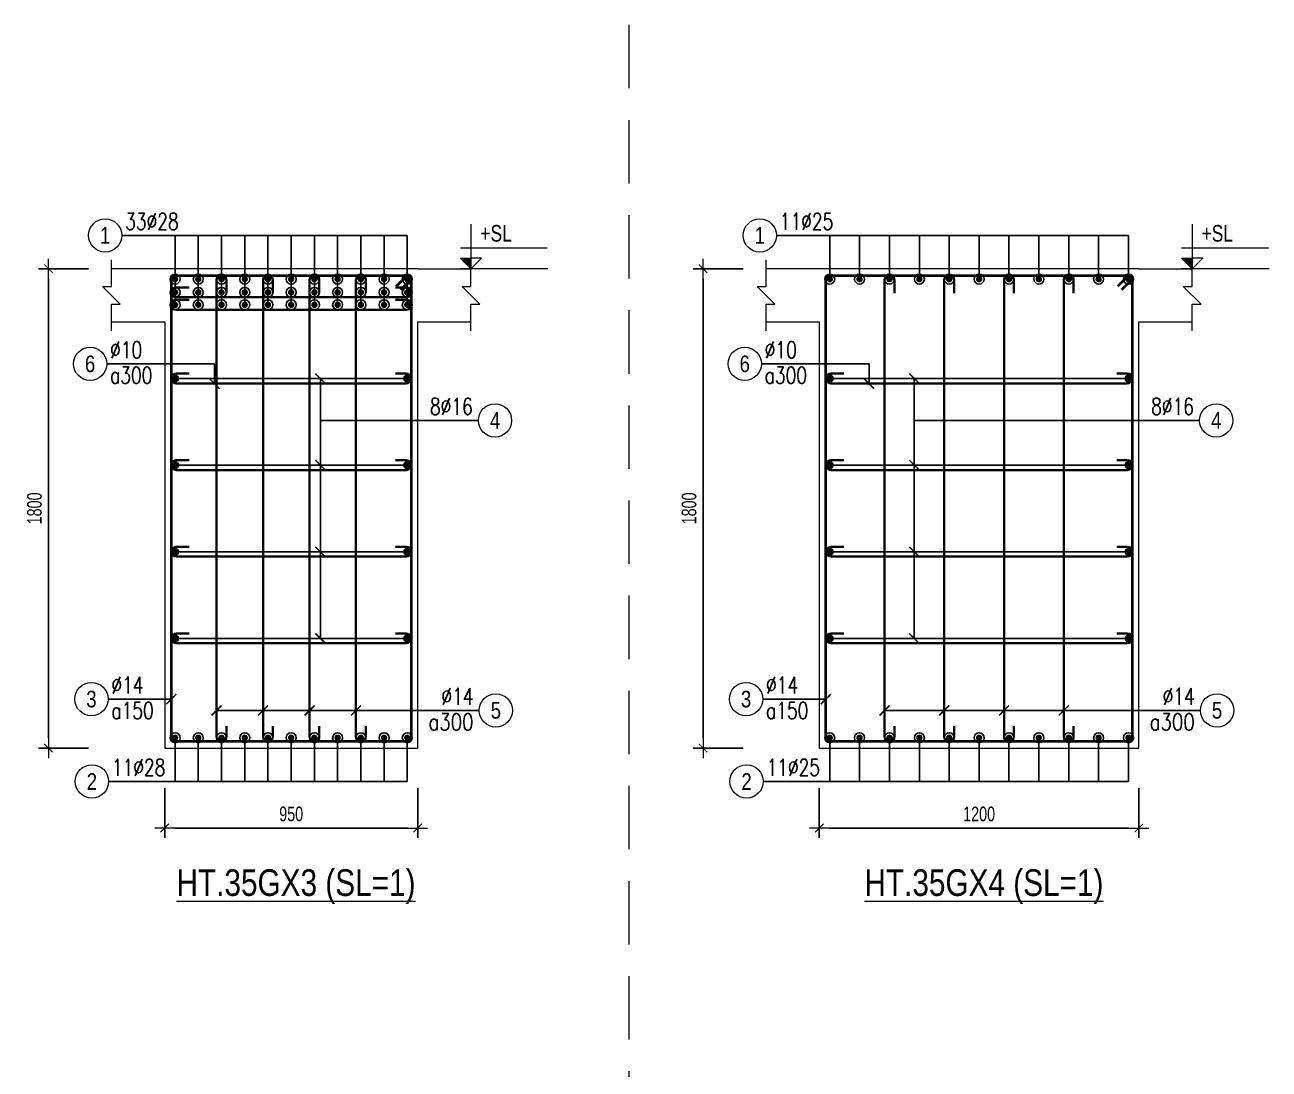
# Model space of a CAD drawing. Header units: millimetres. Extents: x 225489 to 327520, y -235866 to -221866.
# Drawn here: x 288859 to 293531, y -225787 to -221866 of the extents above; entities that cross this region are included whole.
import ezdxf
from ezdxf.enums import TextEntityAlignment as Align

# ---------------------------------------------------------------- set-up
doc = ezdxf.new("R2010")
doc.units = ezdxf.units.MM
doc.header["$PDMODE"] = 3
doc.linetypes.add('HIDDEN2', pattern=[4.7625, 3.175, -1.5875])
doc.layers.get('0').update_dxf_attribs({"lineweight": 20})
doc.layers.get('Defpoints').update_dxf_attribs({"color": 151, "lineweight": 9})
for name, color, linetype, lineweight in [('NDC_S_ANNO', 7, 'Continuous', 20), ('NDC_S_CONTINUOUS', 3, 'Continuous', 20), ('NDC_S_DIM', 1, 'Continuous', 15), ('NDC_S_HIDDEN', 8, 'HIDDEN2', 13), ('NDC_S_REBAR', 4, 'Continuous', 35), ('NDC_S_STIRRUP', 4, 'Continuous', 40), ('NDC_S_TEXT SYMBOL', 7, 'Continuous', 20), ('NDC_S_THIN LINE', 8, 'Continuous', 9), ('NDC_S_VN TEXT', 7, 'Continuous', 20)]:
    doc.layers.add(name, color=color, linetype=linetype, lineweight=lineweight)
doc.styles.add('ARIAL', font='arial.ttf', dxfattribs={"width": 0.8})
doc.styles.add('NDC_ANNO', font='', dxfattribs={"width": 0.8})
doc.styles.add('NDC_DIM', font='', dxfattribs={"width": 0.75})
doc.styles.add('NDC_EN TXT', font='romans.shx', dxfattribs={"width": 0.8})
doc.styles.get('NDC_ANNO').set_extended_font_data('Dotum')
doc.styles.get('NDC_DIM').set_extended_font_data('Dotum')
doc.dimstyles.new('NDC_dim_25', dxfattribs={"dimscale": 25, "dimtxt": 2.2, "dimasz": 1.5, "dimexe": 1.5, "dimexo": 2.5, "dimgap": 1, "dimtad": 1, "dimdec": 0, "dimzin": 0, "dimdsep": 46, "dimtxsty": 'NDC_DIM', "dimblk": 'DIMMARK', "dimcen": 0.09, "dimdle": 1.2, "dimclrd": 1, "dimclre": 1, "dimclrt": 3, "dimadec": 0, "dimazin": 0, "dimtfac": 1, "dimtdec": 0, "dimtix": 1, "dimtofl": 0, "dimtmove": 0, "dimatfit": 3, "dimfxl": 6, "dimfxlon": 1, "dimtolj": 1, "dimtzin": 0, "dimarcsym": 0})

# ---------------------------------------------------------------- blocks, each defined once
blk = doc.blocks.new('DIMMARK')
at = {"layer": 'NDC_S_DIM', "color": 1}
blk.add_line((-1.5, 0), (1, 0), dxfattribs=at)
at = {"layer": 'NDC_S_DIM', "color": 2, "const_width": 0.1}
blk.add_lwpolyline([(-0.42, -0.42), (0.42, 0.42)], dxfattribs=at)
blk = doc.blocks.new('kata_block_THEP')
at = {"layer": 'NDC_S_REBAR', "color": 0}
for p, q in [((-0.5, 0), (0.5, 0)), ((-0.35, 0.35), (0.35, -0.35)), ((0.35, 0.35), (-0.35, -0.35)), ((0, 0.5), (0, -0.5))]:
    blk.add_line(p, q, dxfattribs=at)
at = {"layer": 'NDC_S_REBAR', "color": 0, "const_width": 0.0833}
blk.add_lwpolyline([(-0.5, 0, 1), (0.5, 0, 1), (-0.5, 0, 1)], format="xyb", dxfattribs=at)
blk = doc.blocks.new('kata_block_TD')
at = {"color": 6, "linetype": 'ByBlock', "lineweight": -2, "style": 'ARIAL', "width": 0.8}
blk.add_attdef('SECTDET2', text='', height=5, dxfattribs=at).set_placement((0, 7.97), align=Align.CENTER)
at = {"color": 0, "linetype": 'ByBlock', "lineweight": -2, "style": 'ARIAL', "width": 0.8}
blk.add_attdef('SECTDET1', text='', height=5, dxfattribs=at).set_placement((0, 1.47), align=Align.CENTER)
at = {"color": 3, "lineweight": 25, "style": 'ARIAL', "width": 0.8}
blk.add_attdef('SSCALE', text='', height=2.5, dxfattribs=at).set_placement((0, -4), align=Align.CENTER)
blk = doc.blocks.new('kata_block_CT')
at = {"layer": 'NDC_S_ANNO'}
blk.add_hatch(color=3, dxfattribs=at).paths.add_polyline_path([(0, 1.6), (-1.61, 1.6), (0, 0)])
at = {"layer": 'NDC_S_ANNO', "ltscale": 50}
h = blk.add_hatch(dxfattribs=at)
h.set_pattern_fill('ANSI31', color=256, scale=1.406, style=0)
h.paths.add_polyline_path([(0, 1.6), (0, 0), (1.61, 1.6)])
for p, q in [((-1.59, 3.14), (11.47, 3.14)), ((11.56, 0), (-1.64, 0))]:
    blk.add_line(p, q, dxfattribs=at)
for points in [[(0, 6.69), (0, 0)], [(0, 0), (-1.61, 1.6), (0, 1.6)], [(0, 0), (1.61, 1.6), (0, 1.6)]]:
    blk.add_lwpolyline(points, dxfattribs=at)
at = {"layer": 'NDC_S_ANNO', "color": 8, "ltscale": 50}
blk.add_lwpolyline([(0, 0), (-1.61, 1.6), (0, 1.6)], dxfattribs=at)
at = {"layer": 'NDC_S_TEXT SYMBOL', "color": 3, "style": 'NDC_ANNO', "width": 0.8}
blk.add_attdef('CT', (1.41, 4.07), '', height=2.5, dxfattribs=at)
blk = doc.blocks.new('*D260')
at = {"layer": 'Defpoints', "color": 0, "transparency": 16777216}
for p in [(289383.6, -224581.5), (290333.6, -224581.5), (290333.6, -224881.5)]:
    blk.add_point(p, dxfattribs=at)
at = {"layer": 'NDC_S_DIM', "color": 1, "lineweight": -2, "transparency": 16777216}
for p, q in [((289383.6, -224731.5), (289383.6, -224919)), ((290333.6, -224731.5), (290333.6, -224919)), ((289421.1, -224881.5), (290296.1, -224881.5))]:
    blk.add_line(p, q, dxfattribs=at)
at = {"layer": 'NDC_S_DIM', "color": 1, "lineweight": -2, "transparency": 16777216, "xscale": 37.5, "yscale": 37.5, "zscale": 37.5, "rotation": 180}
blk.add_blockref('DIMMARK', (289383.6, -224881.5), dxfattribs=at)
at = {"layer": 'NDC_S_DIM', "color": 1, "lineweight": -2, "transparency": 16777216, "xscale": 37.5, "yscale": 37.5, "zscale": 37.5}
blk.add_blockref('DIMMARK', (290333.6, -224881.5), dxfattribs=at)
at = {"layer": 'NDC_S_DIM', "color": 3, "transparency": 16777216, "insert": (289858.6, -224829), "char_height": 55, "attachment_point": 5, "style": 'NDC_DIM'}
blk.add_mtext('\\A1;950', dxfattribs=at)
blk = doc.blocks.new('*D261')
at = {"layer": 'Defpoints', "color": 0, "transparency": 16777216}
for p in [(289453.2, -222781.5), (288947.2, -224581.5), (289453.2, -224581.5)]:
    blk.add_point(p, dxfattribs=at)
at = {"layer": 'NDC_S_DIM', "color": 1, "lineweight": -2, "transparency": 16777216}
for p, q in [((289097.2, -222781.5), (288909.7, -222781.5)), ((288947.2, -222819), (288947.2, -224544)), ((289097.2, -224581.5), (288909.7, -224581.5))]:
    blk.add_line(p, q, dxfattribs=at)
at = {"layer": 'NDC_S_DIM', "color": 1, "lineweight": -2, "transparency": 16777216, "xscale": 37.5, "yscale": 37.5, "zscale": 37.5}
for p, rotation in [((288947.2, -222781.5), 90), ((288947.2, -224581.5), 270)]:
    blk.add_blockref('DIMMARK', p, dxfattribs=dict(at, rotation=rotation))
at = {"layer": 'NDC_S_DIM', "color": 3, "transparency": 16777216, "insert": (288894.7, -223681.5), "char_height": 55, "attachment_point": 5, "rotation": 90, "style": 'NDC_DIM'}
blk.add_mtext('\\A1;1800', dxfattribs=at)
blk = doc.blocks.new('*U11')
blk.add_circle((-2.5, 0), 2.5)
at = {"layer": 'NDC_S_VN TEXT', "color": 3, "style": 'NDC_EN TXT', "width": 0.75}
blk.add_attdef('DK1', (0.5, 0.85), '', height=2.5, dxfattribs=at)
at = {"layer": 'NDC_S_VN TEXT', "color": 7, "style": 'ARIAL', "width": 0.8}
blk.add_attdef('SH2', text='', height=2.5, dxfattribs=at).set_placement((-2.5, 0), align=Align.MIDDLE)
blk = doc.blocks.new('*U12')
blk.add_circle((-2.5, 0), 2.5)
at = {"layer": 'NDC_S_VN TEXT', "color": 3, "style": 'NDC_EN TXT', "width": 0.75}
for tag, p in [('DK1', (0.5, 0.85)), ('KC1', (0.5, -2.97))]:
    blk.add_attdef(tag, p, '', height=2.5, dxfattribs=at)
at = {"layer": 'NDC_S_VN TEXT', "color": 7, "style": 'ARIAL', "width": 0.8}
blk.add_attdef('SH2', text='', height=2.5, dxfattribs=at).set_placement((-2.5, 0), align=Align.MIDDLE)
blk = doc.blocks.new('*U10')
blk.add_circle((2.5, 0), 2.5)
at = {"layer": 'NDC_S_VN TEXT', "color": 3, "style": 'NDC_EN TXT', "width": 0.75}
blk.add_attdef('DK2', text='', height=2.5, dxfattribs=at).set_placement((-0.85, 0.85), align=Align.RIGHT)
at = {"layer": 'NDC_S_VN TEXT', "color": 7, "style": 'ARIAL', "width": 0.8}
blk.add_attdef('SH3', text='', height=2.5, dxfattribs=at).set_placement((2.5, 0), align=Align.MIDDLE)
blk = doc.blocks.new('*U15')
blk.add_circle((2.5, 0), 2.5)
at = {"layer": 'NDC_S_VN TEXT', "color": 3, "style": 'NDC_EN TXT'}
for tag, width, p in [('DK2', 0.75, (-0.85, 0.85)), ('KC2', 0.8, (-0.85, -2.97))]:
    blk.add_attdef(tag, text='', height=2.5, dxfattribs=dict(at, width=width)).set_placement(p, align=Align.RIGHT)
at = {"layer": 'NDC_S_VN TEXT', "color": 7, "style": 'ARIAL', "width": 0.8}
blk.add_attdef('SH3', text='', height=2.5, dxfattribs=at).set_placement((2.5, 0), align=Align.MIDDLE)
blk = doc.blocks.new('*D262')
at = {"layer": 'Defpoints', "color": 0, "transparency": 16777216}
for p in [(291841.8, -224581.5), (293041.8, -224581.5), (293041.8, -224881.5)]:
    blk.add_point(p, dxfattribs=at)
at = {"layer": 'NDC_S_DIM', "color": 1, "lineweight": -2, "transparency": 16777216}
for p, q in [((291841.8, -224731.5), (291841.8, -224919)), ((293041.8, -224731.5), (293041.8, -224919)), ((291879.3, -224881.5), (293004.3, -224881.5))]:
    blk.add_line(p, q, dxfattribs=at)
at = {"layer": 'NDC_S_DIM', "color": 1, "lineweight": -2, "transparency": 16777216, "xscale": 37.5, "yscale": 37.5, "zscale": 37.5, "rotation": 180}
blk.add_blockref('DIMMARK', (291841.8, -224881.5), dxfattribs=at)
at = {"layer": 'NDC_S_DIM', "color": 1, "lineweight": -2, "transparency": 16777216, "xscale": 37.5, "yscale": 37.5, "zscale": 37.5}
blk.add_blockref('DIMMARK', (293041.8, -224881.5), dxfattribs=at)
at = {"layer": 'NDC_S_DIM', "color": 3, "transparency": 16777216, "insert": (292441.8, -224829), "char_height": 55, "attachment_point": 5, "style": 'NDC_DIM'}
blk.add_mtext('\\A1;1200', dxfattribs=at)
blk = doc.blocks.new('*D263')
at = {"layer": 'Defpoints', "color": 0, "transparency": 16777216}
for p in [(291911.4, -222781.5), (291405.4, -224581.5), (291911.4, -224581.5)]:
    blk.add_point(p, dxfattribs=at)
at = {"layer": 'NDC_S_DIM', "color": 1, "lineweight": -2, "transparency": 16777216}
for p, q in [((291555.4, -222781.5), (291367.9, -222781.5)), ((291405.4, -222819), (291405.4, -224544)), ((291555.4, -224581.5), (291367.9, -224581.5))]:
    blk.add_line(p, q, dxfattribs=at)
at = {"layer": 'NDC_S_DIM', "color": 1, "lineweight": -2, "transparency": 16777216, "xscale": 37.5, "yscale": 37.5, "zscale": 37.5}
for p, rotation in [((291405.4, -222781.5), 90), ((291405.4, -224581.5), 270)]:
    blk.add_blockref('DIMMARK', p, dxfattribs=dict(at, rotation=rotation))
at = {"layer": 'NDC_S_DIM', "color": 3, "transparency": 16777216, "insert": (291352.9, -223681.5), "char_height": 55, "attachment_point": 5, "rotation": 90, "style": 'NDC_DIM'}
blk.add_mtext('\\A1;1800', dxfattribs=at)

msp = doc.modelspace()

# ---------------------------------------------------------------- linework, layer by layer
at = {"layer": 'NDC_S_CONTINUOUS'}
for points in [[(290333.6, -222781.5), (290333.6, -222781.5), (289383.6, -222781.5), (289383.6, -222781.5), (289183.6, -222781.5)], [(290333.6, -222781.5), (290533.6, -222781.5)], [(293041.8, -222781.5), (293041.8, -222781.5), (291841.8, -222781.5), (291841.8, -222781.5), (291641.8, -222781.5)], [(293041.8, -222781.5), (293241.8, -222781.5)], [(289183.6, -222981.5), (289383.6, -222981.5), (289383.6, -224581.5), (290333.6, -224581.5), (290333.6, -222981.5)], [(290333.6, -222981.5), (290533.6, -222981.5)], [(291641.8, -222981.5), (291841.8, -222981.5), (291841.8, -224581.5), (293041.8, -224581.5), (293041.8, -222981.5)], [(293041.8, -222981.5), (293241.8, -222981.5)]]:
    msp.add_lwpolyline(points, dxfattribs=at)
at = {"layer": 'NDC_S_HIDDEN', "ltscale": 75}
msp.add_line((291125.9, -221865.9), (291125.9, -235865.9), dxfattribs=at)
at = {"layer": 'NDC_S_REBAR'}
for points in [[(289615.3, -222873.8), (289615.3, -222824.9, 1), (289578.4, -222824.9), (289578.4, -224538.1, 1), (289615.3, -224538.1), (289615.3, -224498.8, -0.414214)], [(289789.7, -222873.8), (289789.7, -222824.9, 1), (289752.8, -222824.9), (289752.8, -224538.1, 1), (289789.7, -224538.1), (289789.7, -224498.8, -0.414214)], [(289964.3, -222873.8), (289964.3, -222824.9, 1), (289927.5, -222824.9), (289927.5, -224538.1, 1), (289964.3, -224538.1), (289964.3, -224498.8, -0.414214)], [(290138.7, -222873.8), (290138.7, -222824.9, 1), (290101.9, -222824.9), (290101.9, -224538.1, 1), (290138.7, -224538.1), (290138.7, -224498.8, -0.414214)], [(292123.5, -222873.8), (292123.5, -222824.9, 1), (292086.6, -222824.9), (292086.6, -224538.1, 1), (292123.5, -224538.1), (292123.5, -224498.8, -0.414214)], [(292347.9, -222873.8), (292347.9, -222824.9, 1), (292311, -222824.9), (292311, -224538.1, 1), (292347.9, -224538.1), (292347.9, -224498.8, -0.414214)], [(292572.3, -222873.8), (292572.3, -222824.9, 1), (292535.4, -222824.9), (292535.4, -224538.1, 1), (292572.3, -224538.1), (292572.3, -224498.8, -0.414214)], [(292796.7, -222873.8), (292796.7, -222824.9, 1), (292759.8, -222824.9), (292759.8, -224538.1, 1), (292796.7, -224538.1), (292796.7, -224498.8, -0.414214)], [(289475.9, -222851.8), (289427, -222851.8, 1), (289427, -222888.6), (290290.1, -222888.6, 1), (290290.1, -222851.8), (290250.9, -222851.8, -0.414214)], [(289475.9, -222898.5), (289427, -222898.5, 1), (289427, -222935.4), (290290.1, -222935.4, 1), (290290.1, -222898.5), (290250.9, -222898.5, -0.414214)], [(289475.9, -223175.1), (289427, -223175.1, 1), (289427, -223212), (290290.1, -223212, 1), (290290.1, -223175.1), (290250.9, -223175.1, -0.414214)], [(291934.1, -223175.1), (291885.2, -223175.1, 1), (291885.2, -223212), (292998.3, -223212, 1), (292998.3, -223175.1), (292959.1, -223175.1, -0.414214)], [(289475.9, -223500.4), (289427, -223500.4, 1), (289427, -223537.3), (290290.1, -223537.3, 1), (290290.1, -223500.4), (290250.9, -223500.4, -0.414214)], [(291934.1, -223500.4), (291885.2, -223500.4, 1), (291885.2, -223537.3), (292998.3, -223537.3, 1), (292998.3, -223500.4), (292959.1, -223500.4, -0.414214)], [(289475.9, -223825.8), (289427, -223825.8, 1), (289427, -223862.6), (290290.1, -223862.6, 1), (290290.1, -223825.8), (290250.9, -223825.8, -0.414214)], [(291934.1, -223825.8), (291885.2, -223825.8, 1), (291885.2, -223862.6), (292998.3, -223862.6, 1), (292998.3, -223825.8), (292959.1, -223825.8, -0.414214)], [(289475.9, -224151.1), (289427, -224151.1, 1), (289427, -224188), (290290.1, -224188, 1), (290290.1, -224151.1), (290250.9, -224151.1, -0.414214)], [(291934.1, -224151.1), (291885.2, -224151.1, 1), (291885.2, -224188), (292998.3, -224188, 1), (292998.3, -224151.1), (292959.1, -224151.1, -0.414214)]]:
    msp.add_lwpolyline(points, format="xyb", dxfattribs=at)
at = {"layer": 'NDC_S_STIRRUP'}
for points in [[(290254.6, -222846.5), (290294.6, -222806.5, -0.414214), (290308.6, -222820.5), (290308.6, -224542.5, -0.414214), (290294.6, -224556.5), (289422.6, -224556.5, -0.414214), (289408.6, -224542.5), (289408.6, -222820.5, -0.414214), (289422.6, -222806.5), (290294.6, -222806.5, -0.414214), (290308.6, -222820.5), (290268.6, -222860.5)], [(292962.8, -222846.5), (293002.8, -222806.5, -0.414214), (293016.8, -222820.5), (293016.8, -224542.5, -0.414214), (293002.8, -224556.5), (291880.8, -224556.5, -0.414214), (291866.8, -224542.5), (291866.8, -222820.5, -0.414214), (291880.8, -222806.5), (293002.8, -222806.5, -0.414214), (293016.8, -222820.5), (292976.8, -222860.5)]]:
    msp.add_lwpolyline(points, format="xyb", dxfattribs=at)
at = {"layer": 'NDC_S_THIN LINE'}
for points in [[(289183.6, -223014.8), (289183.6, -222914.8), (289216.9, -222914.8), (289150.2, -222848.2), (289183.6, -222848.2), (289183.6, -222748.2)], [(290533.6, -223014.8), (290533.6, -222914.8), (290566.9, -222914.8), (290500.2, -222848.2), (290533.6, -222848.2), (290533.6, -222748.2)], [(291641.8, -223014.8), (291641.8, -222914.8), (291675.1, -222914.8), (291608.4, -222848.2), (291641.8, -222848.2), (291641.8, -222748.2)], [(293241.8, -223014.8), (293241.8, -222914.8), (293275.1, -222914.8), (293208.4, -222848.2), (293241.8, -222848.2), (293241.8, -222748.2)]]:
    msp.add_lwpolyline(points, dxfattribs=at)

# ---------------------------------------------------------------- block references
at = {"layer": 'NDC_S_REBAR', "xscale": 22, "yscale": 22, "zscale": 22}
for p in [(289422.6, -222820.5), (289509.8, -222820.5), (289597, -222820.5), (289684.2, -222820.5), (289771.4, -222820.5), (289858.6, -222820.5), (289945.8, -222820.5), (290033, -222820.5), (290120.2, -222820.5), (290207.4, -222820.5), (290294.6, -222820.5), (291880.8, -222820.5), (291993, -222820.5), (292105.2, -222820.5), (292217.4, -222820.5), (292329.6, -222820.5), (292441.8, -222820.5), (292554, -222820.5), (292666.2, -222820.5), (292778.4, -222820.5), (292890.6, -222820.5), (293002.8, -222820.5), (289422.6, -222870.2), (289509.8, -222870.2), (289597, -222870.2), (289684.2, -222870.2), (289771.4, -222870.2), (289858.6, -222870.2), (289945.8, -222870.2), (290033, -222870.2), (290120.2, -222870.2), (290207.4, -222870.2), (290294.6, -222870.2), (289422.6, -222916.9), (289509.8, -222916.9), (289597, -222916.9), (289684.2, -222916.9), (289771.4, -222916.9), (289858.6, -222916.9), (289945.8, -222916.9), (290033, -222916.9), (290120.2, -222916.9), (290207.4, -222916.9), (290294.6, -222916.9), (289422.6, -223193.6), (290294.6, -223193.6), (291880.8, -223193.6), (293002.8, -223193.6), (289422.6, -223518.9), (290294.6, -223518.9), (291880.8, -223518.9), (293002.8, -223518.9), (289422.6, -223844.2), (290294.6, -223844.2), (291880.8, -223844.2), (293002.8, -223844.2), (289422.6, -224169.5), (290294.6, -224169.5), (291880.8, -224169.5), (293002.8, -224169.5), (291880.8, -224542.5), (291993, -224542.5), (292105.2, -224542.5), (292217.4, -224542.5), (292329.6, -224542.5), (292441.8, -224542.5), (292554, -224542.5), (292666.2, -224542.5), (292778.4, -224542.5), (292890.6, -224542.5), (293002.8, -224542.5)]:
    msp.add_blockref('kata_block_THEP', p, dxfattribs=at)
at = {"layer": 'NDC_S_REBAR', "xscale": -22, "yscale": 22, "zscale": 22, "rotation": 180}
for p in [(289422.6, -224542.5), (289509.8, -224542.5), (289597, -224542.5), (289684.2, -224542.5), (289771.4, -224542.5), (289858.6, -224542.5), (289945.8, -224542.5), (290033, -224542.5), (290120.2, -224542.5), (290207.4, -224542.5), (290294.6, -224542.5)]:
    msp.add_blockref('kata_block_THEP', p, dxfattribs=at)
at = {"layer": 'NDC_S_THIN LINE', "xscale": 25, "yscale": 25, "zscale": 25}
for name, p, values in [('*U11', (289222.6, -222656.5), {'SH2': '1', 'DK1': '33%%c28'}), ('*U11', (291680.8, -222656.5), {'SH2': '1', 'DK1': '11%%c25'}), ('*U12', (289166.1, -223138.6), {'SH2': '6', 'DK1': '%%c10', 'KC1': 'a300'}), ('*U12', (291624.3, -223138.6), {'SH2': '6', 'DK1': '%%c10', 'KC1': 'a300'}), ('*U10', (290561.5, -223351.1), {'SH3': '4', 'DK2': '8%%c16'}), ('*U10', (293269.7, -223351.1), {'SH3': '4', 'DK2': '8%%c16'}), ('*U12', (289171.1, -224397.3), {'SH2': '3', 'DK1': '%%c14', 'KC1': 'a150'}), ('*U15', (290564.6, -224440), {'SH3': '5', 'DK2': '%%c14', 'KC2': 'a300'}), ('*U12', (291629.3, -224397.3), {'SH2': '3', 'DK1': '%%c14', 'KC1': 'a150'}), ('*U15', (293272.8, -224440), {'SH3': '5', 'DK2': '%%c14', 'KC2': 'a300'}), ('*U11', (289172.8, -224706.5), {'SH2': '2', 'DK1': '11%%c28'}), ('*U11', (291631, -224706.5), {'SH2': '2', 'DK1': '11%%c25'})]:
    msp.add_blockref(name, p, dxfattribs=at).add_auto_attribs(values)
at = {"layer": 'NDC_S_VN TEXT', "xscale": 25, "yscale": 25, "zscale": 25}
for p in [(290533.6, -222781.5), (293241.8, -222781.5)]:
    msp.add_blockref('kata_block_CT', p, dxfattribs=at).add_auto_attribs({'CT': '+SL'})
at = {"layer": 'NDC_S_VN TEXT'}
ref = msp.add_blockref('kata_block_TD', (289876.7, -225165.9), dxfattribs=dict(at, xscale=20, yscale=20, zscale=20))
ref.add_attrib('SECTDET1', '%%uHT.35GX3 (SL=1)', dxfattribs={"layer": '0', "color": 0, "linetype": 'ByBlock', "lineweight": -2, "height": 100, "style": 'ARIAL', "width": 0.8}).set_placement((289876.7, -225136.5), align=Align.CENTER)
ref = msp.add_blockref('kata_block_TD', (292459.9, -225165.9), dxfattribs=dict(at, xscale=20, yscale=20, zscale=20))
ref.add_attrib('SECTDET1', '%%uHT.35GX4 (SL=1)', dxfattribs={"layer": '0', "color": 0, "linetype": 'ByBlock', "lineweight": -2, "height": 100, "style": 'ARIAL', "width": 0.8}).set_placement((292459.9, -225136.5), align=Align.CENTER)

# ---------------------------------------------------------------- dimensions: what is measured, and where the dimension line sits
at = {"layer": 'NDC_S_DIM'}
for base, p1, p2, picture, middle in [((288947.2, -224581.5), (289453.2, -222781.5), (289453.2, -224581.5), '*D261', (288894.7, -223681.5)), ((291405.4, -224581.5), (291911.4, -222781.5), (291911.4, -224581.5), '*D263', (291352.9, -223681.5))]:
    dim = msp.add_linear_dim(base=base, p1=p1, p2=p2, angle=270, dimstyle='NDC_dim_25', dxfattribs=at)
    dim.commit()
    dim.dimension.update_dxf_attribs({"geometry": picture, "text_midpoint": middle})
for base, p1, p2, picture, middle in [((290333.6, -224881.5), (289383.6, -224581.5), (290333.6, -224581.5), '*D260', (289858.6, -224829)), ((293041.8, -224881.5), (291841.8, -224581.5), (293041.8, -224581.5), '*D262', (292441.8, -224829))]:
    dim = msp.add_linear_dim(base=base, p1=p1, p2=p2, dimstyle='NDC_dim_25', dxfattribs=at)
    dim.commit()
    dim.dimension.update_dxf_attribs({"geometry": picture, "text_midpoint": middle})

# ---------------------------------------------------------------- leaders
at = {"layer": 'NDC_S_THIN LINE'}
for points, override in [([(289422.6, -222820.5), (289422.6, -222656.5), (289222.6, -222656.5)], {"dimldrblk": 'DotBlank'}), ([(290294.6, -222820.5), (290294.6, -222656.5), (289222.6, -222656.5)], {"dimldrblk": 'DotBlank'}), ([(289422.6, -222870.2), (289422.6, -222656.5), (289222.6, -222656.5)], {"dimldrblk": 'DotBlank'}), ([(290294.6, -222870.2), (290294.6, -222656.5), (289222.6, -222656.5)], {"dimldrblk": 'DotBlank'}), ([(289422.6, -222916.9), (289422.6, -222656.5), (289222.6, -222656.5)], {"dimldrblk": 'DotBlank'}), ([(290294.6, -222916.9), (290294.6, -222656.5), (289222.6, -222656.5)], {"dimldrblk": 'DotBlank'}), ([(289509.8, -222820.5), (289509.8, -222656.5), (289309.8, -222656.5)], {"dimldrblk": 'DotBlank'}), ([(289509.8, -222870.2), (289509.8, -222656.5), (289309.8, -222656.5)], {"dimldrblk": 'DotBlank'}), ([(289509.8, -222916.9), (289509.8, -222656.5), (289309.8, -222656.5)], {"dimldrblk": 'DotBlank'}), ([(289597, -222820.5), (289597, -222656.5), (289397, -222656.5)], {"dimldrblk": 'DotBlank'}), ([(289597, -222870.2), (289597, -222656.5), (289397, -222656.5)], {"dimldrblk": 'DotBlank'}), ([(289597, -222916.9), (289597, -222656.5), (289397, -222656.5)], {"dimldrblk": 'DotBlank'}), ([(289684.2, -222820.5), (289684.2, -222656.5), (289484.2, -222656.5)], {"dimldrblk": 'DotBlank'}), ([(289684.2, -222870.2), (289684.2, -222656.5), (289484.2, -222656.5)], {"dimldrblk": 'DotBlank'}), ([(289684.2, -222916.9), (289684.2, -222656.5), (289484.2, -222656.5)], {"dimldrblk": 'DotBlank'}), ([(289771.4, -222820.5), (289771.4, -222656.5), (289571.4, -222656.5)], {"dimldrblk": 'DotBlank'}), ([(289771.4, -222870.2), (289771.4, -222656.5), (289571.4, -222656.5)], {"dimldrblk": 'DotBlank'}), ([(289771.4, -222916.9), (289771.4, -222656.5), (289571.4, -222656.5)], {"dimldrblk": 'DotBlank'}), ([(289858.6, -222820.5), (289858.6, -222656.5), (289658.6, -222656.5)], {"dimldrblk": 'DotBlank'}), ([(289858.6, -222870.2), (289858.6, -222656.5), (289658.6, -222656.5)], {"dimldrblk": 'DotBlank'}), ([(289858.6, -222916.9), (289858.6, -222656.5), (289658.6, -222656.5)], {"dimldrblk": 'DotBlank'}), ([(289945.8, -222820.5), (289945.8, -222656.5), (289745.8, -222656.5)], {"dimldrblk": 'DotBlank'}), ([(289945.8, -222870.2), (289945.8, -222656.5), (289745.8, -222656.5)], {"dimldrblk": 'DotBlank'}), ([(289945.8, -222916.9), (289945.8, -222656.5), (289745.8, -222656.5)], {"dimldrblk": 'DotBlank'}), ([(290033, -222820.5), (290033, -222656.5), (289833, -222656.5)], {"dimldrblk": 'DotBlank'}), ([(290033, -222870.2), (290033, -222656.5), (289833, -222656.5)], {"dimldrblk": 'DotBlank'}), ([(290033, -222916.9), (290033, -222656.5), (289833, -222656.5)], {"dimldrblk": 'DotBlank'}), ([(290120.2, -222820.5), (290120.2, -222656.5), (289920.2, -222656.5)], {"dimldrblk": 'DotBlank'}), ([(290120.2, -222870.2), (290120.2, -222656.5), (289920.2, -222656.5)], {"dimldrblk": 'DotBlank'}), ([(290120.2, -222916.9), (290120.2, -222656.5), (289920.2, -222656.5)], {"dimldrblk": 'DotBlank'}), ([(290207.4, -222820.5), (290207.4, -222656.5), (290007.4, -222656.5)], {"dimldrblk": 'DotBlank'}), ([(290207.4, -222870.2), (290207.4, -222656.5), (290007.4, -222656.5)], {"dimldrblk": 'DotBlank'}), ([(290207.4, -222916.9), (290207.4, -222656.5), (290007.4, -222656.5)], {"dimldrblk": 'DotBlank'}), ([(291880.8, -222820.5), (291880.8, -222656.5), (291680.8, -222656.5)], {"dimldrblk": 'DotBlank'}), ([(293002.8, -222820.5), (293002.8, -222656.5), (291680.8, -222656.5)], {"dimldrblk": 'DotBlank'}), ([(291993, -222820.5), (291993, -222656.5), (291793, -222656.5)], {"dimldrblk": 'DotBlank'}), ([(292105.2, -222820.5), (292105.2, -222656.5), (291905.2, -222656.5)], {"dimldrblk": 'DotBlank'}), ([(292217.4, -222820.5), (292217.4, -222656.5), (292017.4, -222656.5)], {"dimldrblk": 'DotBlank'}), ([(292329.6, -222820.5), (292329.6, -222656.5), (292129.6, -222656.5)], {"dimldrblk": 'DotBlank'}), ([(292441.8, -222820.5), (292441.8, -222656.5), (292241.8, -222656.5)], {"dimldrblk": 'DotBlank'}), ([(292554, -222820.5), (292554, -222656.5), (292354, -222656.5)], {"dimldrblk": 'DotBlank'}), ([(292666.2, -222820.5), (292666.2, -222656.5), (292466.2, -222656.5)], {"dimldrblk": 'DotBlank'}), ([(292778.4, -222820.5), (292778.4, -222656.5), (292578.4, -222656.5)], {"dimldrblk": 'DotBlank'}), ([(292890.6, -222820.5), (292890.6, -222656.5), (292690.6, -222656.5)], {"dimldrblk": 'DotBlank'}), ([(289570.9, -223213.6), (289570.9, -223138.6), (289166.1, -223138.6)], {"dimldrblk": 'ArchTick'}), ([(292029.1, -223213.6), (292029.1, -223138.6), (291624.3, -223138.6)], {"dimldrblk": 'ArchTick'}), ([(289422.6, -223193.6), (290300.6, -223193.6)], {"dimasz": 1, "dimldrblk": 'DotBlank'}), ([(290294.6, -223193.6), (289422.6, -223193.6)], {"dimasz": 1, "dimldrblk": 'DotBlank'}), ([(289968.1, -223193.6), (289968.1, -223351.1), (290561.5, -223351.1)], {"dimldrblk": 'ArchTick'}), ([(291880.8, -223193.6), (293008.8, -223193.6)], {"dimasz": 1, "dimldrblk": 'DotBlank'}), ([(293002.8, -223193.6), (291880.8, -223193.6)], {"dimasz": 1, "dimldrblk": 'DotBlank'}), ([(292198.3, -223193.6), (292198.3, -223351.1), (293269.7, -223351.1)], {"dimldrblk": 'ArchTick'}), ([(289968.1, -223518.9), (289968.1, -223351.1), (290561.5, -223351.1)], {"dimldrblk": 'ArchTick'}), ([(289968.1, -223844.2), (289968.1, -223351.1), (290561.5, -223351.1)], {"dimldrblk": 'ArchTick'}), ([(289968.1, -224169.5), (289968.1, -223351.1), (290561.5, -223351.1)], {"dimldrblk": 'ArchTick'}), ([(292198.3, -223518.9), (292198.3, -223351.1), (293269.7, -223351.1)], {"dimldrblk": 'ArchTick'}), ([(292198.3, -223844.2), (292198.3, -223351.1), (293269.7, -223351.1)], {"dimldrblk": 'ArchTick'}), ([(292198.3, -224169.5), (292198.3, -223351.1), (293269.7, -223351.1)], {"dimldrblk": 'ArchTick'}), ([(289422.6, -223518.9), (290300.6, -223518.9)], {"dimasz": 1, "dimldrblk": 'DotBlank'}), ([(290294.6, -223518.9), (289422.6, -223518.9)], {"dimasz": 1, "dimldrblk": 'DotBlank'}), ([(291880.8, -223518.9), (293008.8, -223518.9)], {"dimasz": 1, "dimldrblk": 'DotBlank'}), ([(293002.8, -223518.9), (291880.8, -223518.9)], {"dimasz": 1, "dimldrblk": 'DotBlank'}), ([(289422.6, -223844.2), (290300.6, -223844.2)], {"dimasz": 1, "dimldrblk": 'DotBlank'}), ([(290294.6, -223844.2), (289422.6, -223844.2)], {"dimasz": 1, "dimldrblk": 'DotBlank'}), ([(291880.8, -223844.2), (293008.8, -223844.2)], {"dimasz": 1, "dimldrblk": 'DotBlank'}), ([(293002.8, -223844.2), (291880.8, -223844.2)], {"dimasz": 1, "dimldrblk": 'DotBlank'}), ([(289422.6, -224169.5), (290300.6, -224169.5)], {"dimasz": 1, "dimldrblk": 'DotBlank'}), ([(290294.6, -224169.5), (289422.6, -224169.5)], {"dimasz": 1, "dimldrblk": 'DotBlank'}), ([(291880.8, -224169.5), (293008.8, -224169.5)], {"dimasz": 1, "dimldrblk": 'DotBlank'}), ([(293002.8, -224169.5), (291880.8, -224169.5)], {"dimasz": 1, "dimldrblk": 'DotBlank'}), ([(289408.6, -224397.3), (289171.1, -224397.3)], {"dimldrblk": 'ArchTick'}), ([(291866.8, -224397.3), (291629.3, -224397.3)], {"dimldrblk": 'ArchTick'}), ([(289578.4, -224440), (290564.6, -224440)], {"dimldrblk": 'ArchTick'}), ([(289752.8, -224440), (290141.2, -224440)], {"dimldrblk": 'ArchTick'}), ([(289927.5, -224440), (290315.8, -224440)], {"dimldrblk": 'ArchTick'}), ([(290101.9, -224440), (290340.2, -224440)], {"dimldrblk": 'ArchTick'}), ([(292086.6, -224440), (293272.8, -224440)], {"dimldrblk": 'ArchTick'}), ([(292311, -224440), (292824, -224440)], {"dimldrblk": 'ArchTick'}), ([(292535.4, -224440), (293048.4, -224440)], {"dimldrblk": 'ArchTick'}), ([(292759.8, -224440), (293272.8, -224440)], {"dimldrblk": 'ArchTick'}), ([(289422.6, -224542.5), (289422.6, -224706.5), (289172.8, -224706.5)], {"dimldrblk": 'DotBlank'}), ([(290294.6, -224542.5), (290294.6, -224706.5), (289172.8, -224706.5)], {"dimldrblk": 'DotBlank'}), ([(289509.8, -224542.5), (289509.8, -224706.5), (289309.8, -224706.5)], {"dimldrblk": 'DotBlank'}), ([(289597, -224542.5), (289597, -224706.5), (289397, -224706.5)], {"dimldrblk": 'DotBlank'}), ([(289684.2, -224542.5), (289684.2, -224706.5), (289484.2, -224706.5)], {"dimldrblk": 'DotBlank'}), ([(289771.4, -224542.5), (289771.4, -224706.5), (289571.4, -224706.5)], {"dimldrblk": 'DotBlank'}), ([(289858.6, -224542.5), (289858.6, -224706.5), (289658.6, -224706.5)], {"dimldrblk": 'DotBlank'}), ([(289945.8, -224542.5), (289945.8, -224706.5), (289745.8, -224706.5)], {"dimldrblk": 'DotBlank'}), ([(290033, -224542.5), (290033, -224706.5), (289833, -224706.5)], {"dimldrblk": 'DotBlank'}), ([(290120.2, -224542.5), (290120.2, -224706.5), (289920.2, -224706.5)], {"dimldrblk": 'DotBlank'}), ([(290207.4, -224542.5), (290207.4, -224706.5), (290007.4, -224706.5)], {"dimldrblk": 'DotBlank'}), ([(291880.8, -224542.5), (291880.8, -224706.5), (291631, -224706.5)], {"dimldrblk": 'DotBlank'}), ([(293002.8, -224542.5), (293002.8, -224706.5), (291631, -224706.5)], {"dimldrblk": 'DotBlank'}), ([(291993, -224542.5), (291993, -224706.5), (291793, -224706.5)], {"dimldrblk": 'DotBlank'}), ([(292105.2, -224542.5), (292105.2, -224706.5), (291905.2, -224706.5)], {"dimldrblk": 'DotBlank'}), ([(292217.4, -224542.5), (292217.4, -224706.5), (292017.4, -224706.5)], {"dimldrblk": 'DotBlank'}), ([(292329.6, -224542.5), (292329.6, -224706.5), (292129.6, -224706.5)], {"dimldrblk": 'DotBlank'}), ([(292441.8, -224542.5), (292441.8, -224706.5), (292241.8, -224706.5)], {"dimldrblk": 'DotBlank'}), ([(292554, -224542.5), (292554, -224706.5), (292354, -224706.5)], {"dimldrblk": 'DotBlank'}), ([(292666.2, -224542.5), (292666.2, -224706.5), (292466.2, -224706.5)], {"dimldrblk": 'DotBlank'}), ([(292778.4, -224542.5), (292778.4, -224706.5), (292578.4, -224706.5)], {"dimldrblk": 'DotBlank'}), ([(292890.6, -224542.5), (292890.6, -224706.5), (292690.6, -224706.5)], {"dimldrblk": 'DotBlank'})]:
    msp.add_leader(points, dimstyle='NDC_dim_25', override=override, dxfattribs=at)

doc.saveas('drawing.dxf')
